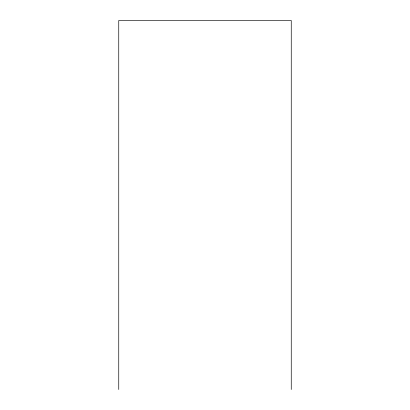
<?xml version="1.0" encoding="UTF-8"?>
<svg xmlns="http://www.w3.org/2000/svg" width="410" height="410" viewBox="0 0 410 410"><rect width="100%" height="100%" fill="white"/><g stroke="black" fill="none" stroke-linecap="round" stroke-linejoin="round"><path stroke-width="0.61" d="M291.254 389.5L291.254 20.5L118.746 20.5L118.746 389.5"/></g></svg>
